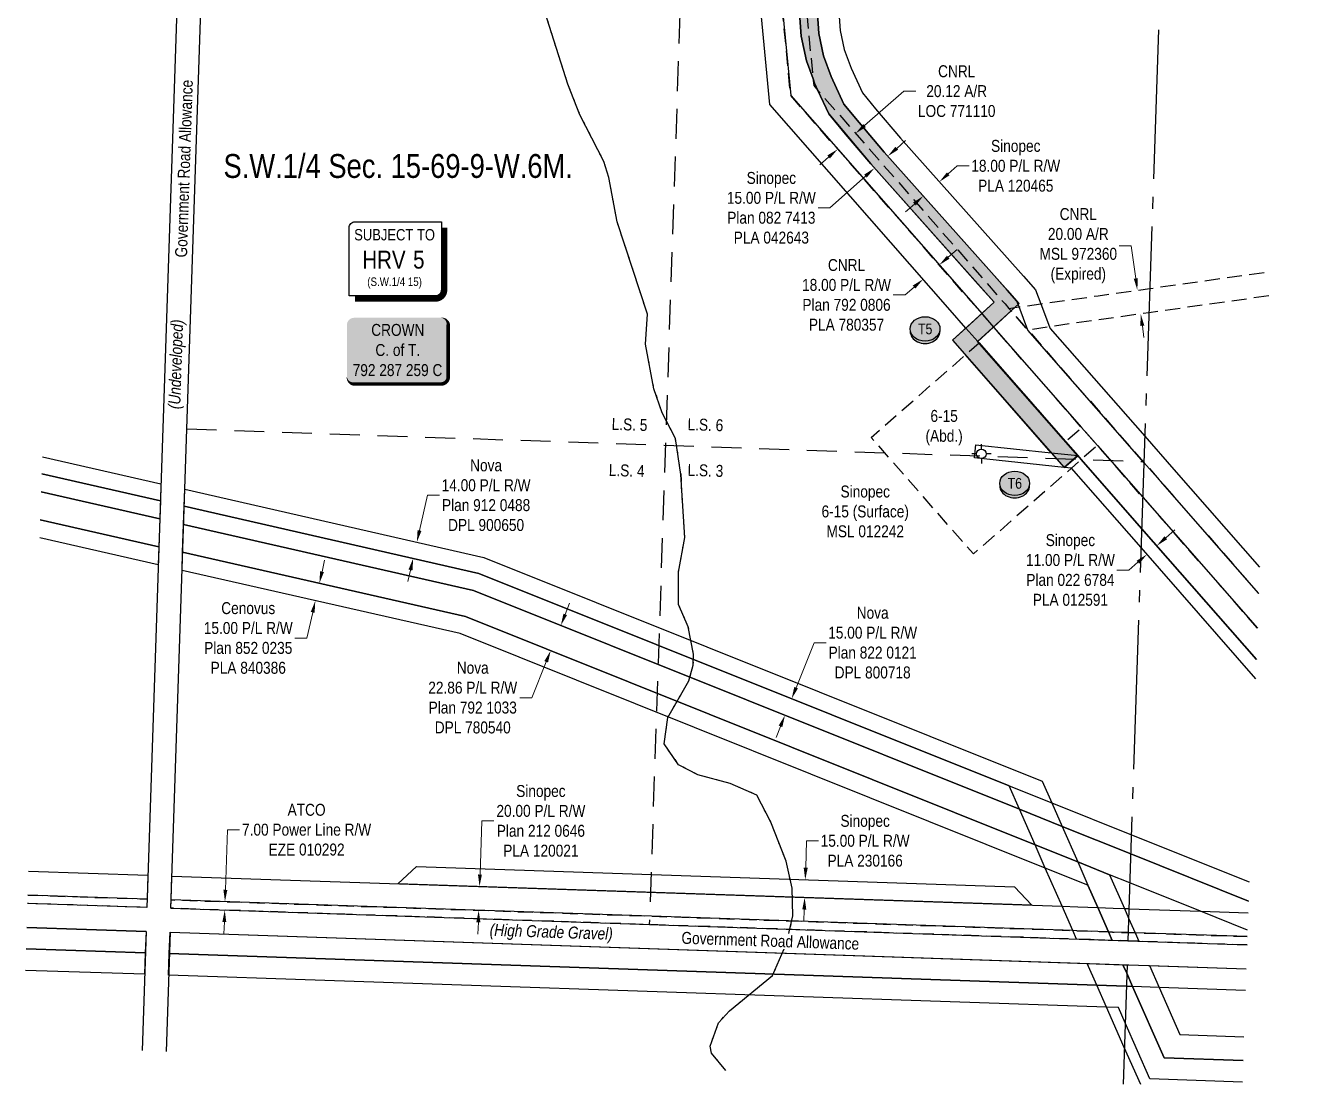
# Model space of a CAD drawing. Extents: x 350681 to 358578, y 6093397 to 6099726.
# Drawn here: x 352834 to 353896, y 6093397 to 6094285 of the extents above; entities that cross this region are included whole.
import ezdxf
from ezdxf.enums import TextEntityAlignment as Align

# ---------------------------------------------------------------- set-up
doc = ezdxf.new("R2010")
doc.units = 0
doc.header["$LTSCALE"] = 5
doc.header["$PDMODE"] = 3
doc.header["$PDSIZE"] = 20
for name, pattern in [('foc-ACCESSROAD', [3.75, 2.5, -1.25]), ('foc-FLOWLINE', [3.75, 2.5, -1.25]), ('foc-LSD', [8, 5, -3]), ('foc-QUARTERLINE', [33, 25, -3, 2, -3]), ('foc-WHEELTRACKS', [2, 0.4, -1.6])]:
    doc.linetypes.add(name, pattern=pattern)
doc.layers.get('Defpoints').update_dxf_attribs({"color": 9})
for name, color, linetype in [('AS-OWNER', 7, 'Continuous'), ('C-AR', 13, 'foc-ACCESSROAD'), ('C-RW', 13, 'Continuous'), ('C-SYMBOL', 7, 'Continuous'), ('C-WS', 13, 'foc-ACCESSROAD'), ('CG-NOTES', 7, 'Continuous'), ('CTW', 7, 'Continuous'), ('F-EZE', 190, 'foc-FLOWLINE'), ('F-RW', 190, 'Continuous'), ('F-WS', 190, 'foc-ACCESSROAD'), ('F-WS-S', 8, 'Continuous'), ('L-ROAD-T', 7, 'Continuous'), ('L-SEC', 7, 'Continuous'), ('L-SECQ', 8, 'foc-QUARTERLINE'), ('L-SECTION-LSD', 7, 'foc-LSD'), ('P-BUFFER-H 100m', 191, 'Continuous'), ('P-CROSSINGS', 250, 'Continuous'), ('P-TEMP-BLUE', 146, 'Continuous'), ('T-WATER-P3', 160, 'foc-WHEELTRACKS')]:
    doc.layers.add(name, color=color, linetype=linetype)
for name, color, linetype, lineweight in [('C-AR-T', 13, 'Continuous', 9), ('C-RW-T', 13, 'Continuous', 9), ('F-EZE-T', 190, 'Continuous', 9), ('F-RW-T', 190, 'Continuous', 9), ('F-WS-T', 190, 'Continuous', 9), ('T-TEXT', 48, 'Continuous', 18)]:
    doc.layers.add(name, color=color, linetype=linetype, lineweight=lineweight)
doc.layers.add('P-TEMP-BLUE-H', color=7, linetype='Continuous', true_color=0x99e6ff)
doc.styles.add('100L', font='ARIALN.TTF', dxfattribs={"height": 11})
doc.styles.add('175L', font='ARIALN.TTF', dxfattribs={"height": 20})
doc.styles.add('80', font='ARIALN.TTF', dxfattribs={"height": 10})
doc.styles.add('80CG', font='ARIALN.TTF', dxfattribs={"height": 10})
doc.styles.add('80L', font='ARIALN.TTF', dxfattribs={"height": 10})
doc.styles.add('80LS', font='ARIALNI.TTF', dxfattribs={"height": 10})
doc.styles.add('Crossing', font='ARIALN.TTF', dxfattribs={"height": 10})
doc.styles.add('foc-LtypeFont', font='ARIALN.TTF', dxfattribs={"height": 7.35})
doc.styles.add('HRV', font='ARIALN.TTF', dxfattribs={"height": 3})
doc.linetypes.add('foc-TOPO-flowdirection-NOLINE', pattern='A,0,[">",foc-LtypeFont,S=0.3,R=0,X=0,Y=-0.945],-20,[">",foc-LtypeFont,S=0.3,R=0,X=0,Y=-0.945],0', length=20)
doc.dimstyles.new('Compass 5 000', dxfattribs={"dimscale": 5, "dimtxt": 9, "dimasz": 2, "dimexe": 0.2, "dimexo": 0.0625, "dimgap": 0.5, "dimtad": 0, "dimtih": 1, "dimtoh": 1, "dimzin": 0, "dimdsep": 46, "dimtxsty": '80CG', "dimcen": 0.1, "dimse1": 1, "dimse2": 1, "dimclrd": 256, "dimclrt": 256, "dimaunit": 1, "dimadec": 4, "dimazin": 0, "dimtfac": 0.06, "dimtofl": 0, "dimtmove": 0, "dimatfit": 1, "dimfxl": 0.2, "dimtolj": 1, "dimtzin": 0, "dimlwd": -1, "dimarcsym": 0})

# ---------------------------------------------------------------- blocks, each defined once
blk = doc.blocks.new('HRV')
blk.add_lwpolyline([(-35.1, 31.6), (37.2, 31.6), (37.2, -25.5, -0.414214), (32.2, -30.5), (-40.1, -30.5), (-40.1, 26.6, -0.414214)], format="xyb", close=True)
at = {"const_width": 5, "flags": 128}
blk.add_lwpolyline([(-35.1, -33), (32.2, -33, 0.414214), (39.7, -25.5), (39.7, 26.6)], format="xyb", dxfattribs=at)
at = {"style": '80L'}
blk.add_text('SUBJECT TO', height=9.5, dxfattribs=at).set_placement((-2, 13.1), align=Align.BOTTOM_CENTER)
blk.add_attdef('(N.W.1/4 00)', text='', height=7.12, dxfattribs=at).set_placement((-2, -24.4), align=Align.BOTTOM_CENTER)
at = {"layer": 'CTW', "color": 3, "style": 'HRV'}
blk.add_text('HRV', height=15, dxfattribs=at).set_placement((-10.9, -0.2), align=Align.MIDDLE_CENTER)
blk.add_attdef('0', text='', height=15, dxfattribs=at).set_placement((18.3, -0.2), align=Align.MIDDLE_CENTER)
blk = doc.blocks.new('*U375')
h = blk.add_hatch(color=59)
edge = h.paths.add_edge_path()
edge.add_line((-36.5, -28.5), (36.5, -28.5))
edge.add_arc((36.5, -22.5), 6, 270, 360)
edge.add_line((42.5, -22.5), (42.5, 21))
edge.add_arc((36.5, 21), 6, 0, 90)
edge.add_line((36.5, 27), (-36.5, 27))
edge.add_arc((-36.5, 21), 6, 90, 180)
edge.add_line((-42.5, 21), (-42.5, -22.5))
edge.add_arc((-36.5, -22.5), 6, 180, 270)
at = {"color": 1, "flags": 128}
blk.add_lwpolyline([(-36.5, -28.5, 3, 3, 0), (36.5, -28.5, 3, 3, 0.414214), (42.5, -22.5, 3, 3, 0), (42.5, 21, 3, 0, 0.414214), (36.5, 27, 0, 0, 0), (-36.5, 27, 0, 0, 0.414214), (-42.5, 21, 0, 0, 0), (-42.5, -22.5, 0, 3, 0.414214)], format="xyseb", close=True, dxfattribs=at)
blk.add_lwpolyline([(-31.5, -0.3, 0, 7.5, 0), (0, 0, 0, 0, 0)], format="xyseb", dxfattribs=at)
at = {"color": 1, "style": '80'}
blk.add_attdef('ENTER_TEXT_001', (-36, -5), '', height=10, dxfattribs=at)
blk = doc.blocks.new('*D379')
at = {"layer": 'Defpoints', "color": 0, "transparency": 16777216}
for p in [(353263.4, 6093789.1), (353254.9, 6093767.9), (353273.8, 6093760.4)]:
    blk.add_point(p, dxfattribs=at)
at = {"layer": 'F-RW-T', "transparency": 16777216}
for p, q in [((353286, 6093790.8), (353289.7, 6093800.1)), ((353270.1, 6093751.1), (353258, 6093721)), ((353258, 6093721), (353248, 6093721))]:
    blk.add_line(p, q, dxfattribs=at)
for points in [[(353284.5, 6093791.4), (353287.5, 6093790.2), (353282.3, 6093781.5)], [(353268.5, 6093751.7), (353271.6, 6093750.5), (353273.8, 6093760.4)]]:
    blk.add_solid(points, dxfattribs=at)
at = {"layer": 'F-RW-T', "transparency": 16777216, "insert": (353208.5, 6093721), "char_height": 10, "width": 370.396, "attachment_point": 5, "style": '80CG'}
blk.add_mtext('\\A1;Nova\\P22.86 P/L R/W\\PPlan 792 1033\\PDPL 780540', dxfattribs=at)
blk = doc.blocks.new('*D380')
at = {"layer": 'Defpoints', "color": 0, "transparency": 16777216}
for p in [(353449.4, 6093730.7), (353475.7, 6093720.1), (353443.8, 6093716.8)]:
    blk.add_point(p, dxfattribs=at)
at = {"layer": 'F-RW-T', "transparency": 16777216}
for p, q in [((353479.4, 6093729.4), (353494.5, 6093767.1)), ((353494.5, 6093767.1), (353504.5, 6093767.1)), ((353466.4, 6093696.9), (353462.7, 6093687.7))]:
    blk.add_line(p, q, dxfattribs=at)
for points in [[(353477.9, 6093730), (353481, 6093728.8), (353475.7, 6093720.1)], [(353464.8, 6093697.6), (353467.9, 6093696.3), (353470.1, 6093706.2)]]:
    blk.add_solid(points, dxfattribs=at)
at = {"layer": 'F-RW-T', "transparency": 16777216, "insert": (353543.6, 6093767.1), "char_height": 10, "attachment_point": 5, "style": '80CG'}
blk.add_mtext('\\A1;Nova\\P15.00 P/L R/W\\PPlan 822 0121\\PDPL 800718', dxfattribs=at)
blk = doc.blocks.new('*D381')
at = {"layer": 'Defpoints', "color": 0, "transparency": 16777216}
for p in [(353161.7, 6093851.4), (353161.8, 6093851.4), (353158.7, 6093837.7)]:
    blk.add_point(p, dxfattribs=at)
at = {"layer": 'F-RW-T', "transparency": 16777216}
for p, q in [((353163.9, 6093861.2), (353170.6, 6093890.7)), ((353170.6, 6093890.7), (353180.6, 6093890.7)), ((353156.3, 6093828), (353154.1, 6093818.3))]:
    blk.add_line(p, q, dxfattribs=at)
for points in [[(353162.3, 6093861.5), (353165.5, 6093860.8), (353161.7, 6093851.4)], [(353154.7, 6093828.4), (353158, 6093827.6), (353158.6, 6093837.8)]]:
    blk.add_solid(points, dxfattribs=at)
at = {"layer": 'F-RW-T', "transparency": 16777216, "insert": (353219.7, 6093890.7), "char_height": 10, "attachment_point": 5, "style": '80CG'}
blk.add_mtext('\\A1;Nova\\P14.00 P/L R/W\\PPlan 912 0488\\PDPL 900650', dxfattribs=at)
blk = doc.blocks.new('*D382')
at = {"layer": 'Defpoints', "color": 0, "transparency": 16777216}
for p in [(353000.9, 6093550), (353072.5, 6093540.5), (353072.8, 6093547.5)]:
    blk.add_point(p, dxfattribs=at)
at = {"layer": 'F-EZE-T', "transparency": 16777216}
for p, q in [((353001.3, 6093560), (353003, 6093610.3)), ((353003, 6093610.3), (353013, 6093610.3)), ((353000.4, 6093533), (353000, 6093523))]:
    blk.add_line(p, q, dxfattribs=at)
for points in [[(352999.6, 6093560), (353002.9, 6093559.9), (353000.9, 6093550)], [(352998.7, 6093533), (353002, 6093532.9), (353000.7, 6093543)]]:
    blk.add_solid(points, dxfattribs=at)
at = {"layer": 'F-EZE-T', "transparency": 16777216, "insert": (353069.3, 6093610.3), "char_height": 10, "attachment_point": 5, "style": '80CG'}
blk.add_mtext('\\A1;ATCO\\P7.00 Power Line R/W\\PEZE 010292', dxfattribs=at)
blk = doc.blocks.new('*D387')
at = {"layer": 'C-AR-T', "transparency": 16777216}
for p, q in [((353536.8, 6094200.6), (353569.7, 6094229.4)), ((353569.7, 6094229.4), (353579.7, 6094229.4)), ((353506.7, 6094174.2), (353499.2, 6094167.7))]:
    blk.add_line(p, q, dxfattribs=at)
for points in [[(353535.7, 6094201.8), (353537.9, 6094199.3), (353529.3, 6094194)], [(353505.6, 6094175.5), (353507.8, 6094173), (353514.3, 6094180.8)]]:
    blk.add_solid(points, dxfattribs=at)
at = {"layer": 'Defpoints', "color": 0, "transparency": 16777216}
for p in [(353529.3, 6094194), (353558.1, 6094161.2), (353543, 6094148)]:
    blk.add_point(p, dxfattribs=at)
at = {"layer": 'C-AR-T', "transparency": 16777216, "insert": (353614, 6094229.4), "char_height": 10, "attachment_point": 5, "style": '80CG'}
blk.add_mtext('\\A1;CNRL\\P20.12 A/R\\PLOC 771110', dxfattribs=at)
blk = doc.blocks.new('*D389')
at = {"layer": 'C-AR-T', "transparency": 16777216}
for p, q in [((353760.2, 6094099.9), (353750.2, 6094099.9)), ((353764, 6094072.4), (353760.2, 6094099.9)), ((353769.6, 6094032.8), (353770.9, 6094022.9))]:
    blk.add_line(p, q, dxfattribs=at)
for points in [[(353765.7, 6094072.7), (353762.4, 6094072.2), (353765.4, 6094062.5)], [(353771.2, 6094033), (353767.9, 6094032.6), (353768.2, 6094042.7)]]:
    blk.add_solid(points, dxfattribs=at)
at = {"layer": 'Defpoints', "color": 0, "transparency": 16777216}
for p in [(353758, 6094061.5), (353765.4, 6094062.5), (353760.8, 6094041.7)]:
    blk.add_point(p, dxfattribs=at)
at = {"layer": 'C-AR-T', "transparency": 16777216, "insert": (353715.9, 6094099.9), "char_height": 10, "attachment_point": 5, "style": '80CG'}
blk.add_mtext('\\A1;CNRL\\P20.00 A/R\\PMSL 972360\\P(Expired)', dxfattribs=at)
blk = doc.blocks.new('*D390')
at = {"layer": 'Defpoints', "color": 0, "transparency": 16777216}
for p in [(353782.6, 6093847.4), (353773.4, 6093841.1), (353774.3, 6093840.1)]:
    blk.add_point(p, dxfattribs=at)
at = {"layer": 'F-RW-T', "transparency": 16777216}
for p, q in [((353789.2, 6093855), (353796.7, 6093861.6)), ((353758.3, 6093828), (353748.3, 6093828)), ((353765.9, 6093834.6), (353758.3, 6093828))]:
    blk.add_line(p, q, dxfattribs=at)
for points in [[(353788.1, 6093856.3), (353790.3, 6093853.8), (353781.7, 6093848.4)], [(353764.8, 6093835.8), (353767, 6093833.3), (353773.4, 6093841.1)]]:
    blk.add_solid(points, dxfattribs=at)
at = {"layer": 'F-RW-T', "transparency": 16777216, "insert": (353709.3, 6093828), "char_height": 10, "width": 372.499, "attachment_point": 5, "style": '80CG'}
blk.add_mtext('\\A1;Sinopec\\P11.00 P/L R/W\\PPlan 022 6784\\PPLA 012591', dxfattribs=at)
blk = doc.blocks.new('*D394')
at = {"layer": 'Defpoints', "color": 0, "transparency": 16777216}
for p in [(353545.1, 6094164.9), (353577.7, 6094150.8), (353566.5, 6094140.9)]:
    blk.add_point(p, dxfattribs=at)
at = {"layer": 'F-RW-T', "transparency": 16777216}
for p, q in [((353563.8, 6094181.5), (353571.2, 6094188.2)), ((353537.6, 6094158.2), (353507.8, 6094131.6)), ((353507.8, 6094131.6), (353497.8, 6094131.6))]:
    blk.add_line(p, q, dxfattribs=at)
for points in [[(353562.6, 6094182.8), (353564.9, 6094180.3), (353556.3, 6094174.9)], [(353536.5, 6094159.5), (353538.7, 6094157), (353545.1, 6094164.9)]]:
    blk.add_solid(points, dxfattribs=at)
at = {"layer": 'F-RW-T', "transparency": 16777216, "insert": (353458.7, 6094131.6), "char_height": 10, "attachment_point": 5, "style": '80CG'}
blk.add_mtext('\\A1;Sinopec\\P15.00 P/L R/W\\PPlan 082 7413\\PPLA 042643', dxfattribs=at)
blk = doc.blocks.new('*D396')
at = {"layer": 'Defpoints', "color": 0, "transparency": 16777216}
for p in [(353203.3, 6093563.1), (353214.2, 6093562.7), (353202.6, 6093543.1)]:
    blk.add_point(p, dxfattribs=at)
at = {"layer": 'F-RW-T', "transparency": 16777216}
for p, q in [((353214.6, 6093572.7), (353216.1, 6093617.7)), ((353216.1, 6093617.7), (353226.1, 6093617.7)), ((353213.2, 6093532.7), (353212.9, 6093522.7))]:
    blk.add_line(p, q, dxfattribs=at)
for points in [[(353212.9, 6093572.8), (353216.2, 6093572.7), (353214.2, 6093562.7)], [(353211.5, 6093532.8), (353214.9, 6093532.7), (353213.5, 6093542.7)]]:
    blk.add_solid(points, dxfattribs=at)
at = {"layer": 'F-RW-T', "transparency": 16777216, "insert": (353265.6, 6093617.7), "char_height": 10, "attachment_point": 5, "style": '80CG'}
blk.add_mtext('\\A1;Sinopec\\P20.00 P/L R/W\\PPlan 212 0646\\PPLA 120021', dxfattribs=at)
blk = doc.blocks.new('*D397')
at = {"layer": 'Defpoints', "color": 0, "transparency": 16777216}
for p in [(353599.5, 6094153.4), (353619.7, 6094130.7), (353606.3, 6094118.7)]:
    blk.add_point(p, dxfattribs=at)
at = {"layer": 'F-RW-T', "transparency": 16777216}
for p, q in [((353606.9, 6094160.1), (353614.4, 6094166.8)), ((353614.4, 6094166.8), (353624.4, 6094166.8)), ((353578.6, 6094134.8), (353571.1, 6094128.2))]:
    blk.add_line(p, q, dxfattribs=at)
for points in [[(353605.8, 6094161.3), (353608, 6094158.9), (353599.5, 6094153.4)], [(353577.5, 6094136.1), (353579.7, 6094133.6), (353586, 6094141.5)]]:
    blk.add_solid(points, dxfattribs=at)
at = {"layer": 'F-RW-T', "transparency": 16777216, "insert": (353663.5, 6094166.8), "char_height": 10, "attachment_point": 5, "style": '80CG'}
blk.add_mtext('\\A1;Sinopec\\P18.00 P/L R/W\\PPLA 120465', dxfattribs=at)
blk = doc.blocks.new('*D399')
at = {"layer": 'Defpoints', "color": 0, "transparency": 16777216}
for p in [(353445.9, 6093569.8), (353487.1, 6093568.4), (353445.4, 6093554.9)]:
    blk.add_point(p, dxfattribs=at)
at = {"layer": 'F-RW-T', "transparency": 16777216}
for p, q in [((353487.5, 6093578.4), (353488.3, 6093601)), ((353488.3, 6093601), (353498.3, 6093601)), ((353486.3, 6093543.5), (353486, 6093533.5))]:
    blk.add_line(p, q, dxfattribs=at)
for points in [[(353485.8, 6093578.5), (353489.2, 6093578.4), (353487.1, 6093568.4)], [(353484.6, 6093543.5), (353488, 6093543.4), (353486.6, 6093553.5)]]:
    blk.add_solid(points, dxfattribs=at)
at = {"layer": 'F-RW-T', "transparency": 16777216, "insert": (353537.3, 6093601), "char_height": 10, "attachment_point": 5, "style": '80CG'}
blk.add_mtext('\\A1;Sinopec\\P15.00 P/L R/W\\PPLA 230166', dxfattribs=at)
blk = doc.blocks.new('*D404')
at = {"layer": 'C-RW-T', "transparency": 16777216}
for p, q in [((353606.9, 6094090.2), (353614.4, 6094096.8)), ((353578.3, 6094065.2), (353570.8, 6094058.6)), ((353570.8, 6094058.6), (353560.8, 6094058.6))]:
    blk.add_line(p, q, dxfattribs=at)
for points in [[(353605.8, 6094091.5), (353608, 6094089), (353599.4, 6094083.7)], [(353577.2, 6094066.5), (353579.4, 6094064), (353585.9, 6094071.8)]]:
    blk.add_solid(points, dxfattribs=at)
at = {"layer": 'Defpoints', "color": 0, "transparency": 16777216}
for p in [(353566.1, 6094121.7), (353552.5, 6094109.9), (353585.9, 6094071.8)]:
    blk.add_point(p, dxfattribs=at)
at = {"layer": 'C-RW-T', "transparency": 16777216, "insert": (353521.7, 6094058.6), "char_height": 10, "attachment_point": 5, "style": '80CG'}
blk.add_mtext('\\A1;CNRL\\P18.00 P/L R/W\\PPlan 792 0806\\PPLA 780357', dxfattribs=at)
blk = doc.blocks.new('*D407')
at = {"layer": 'Defpoints', "color": 0, "transparency": 16777216}
for p in [(353085.5, 6093815.6), (353076.6, 6093802.3), (353082.2, 6093801)]:
    blk.add_point(p, dxfattribs=at)
at = {"layer": 'F-RW-T', "transparency": 16777216}
for p, q in [((353082.2, 6093826.6), (353084.4, 6093836.4)), ((353074.4, 6093792.5), (353069.5, 6093771)), ((353069.5, 6093771), (353059.5, 6093771))]:
    blk.add_line(p, q, dxfattribs=at)
for points in [[(353080.6, 6093827), (353083.8, 6093826.3), (353080, 6093816.9)], [(353072.8, 6093792.9), (353076, 6093792.2), (353076.6, 6093802.3)]]:
    blk.add_solid(points, dxfattribs=at)
at = {"layer": 'F-RW-T', "transparency": 16777216, "insert": (353020.4, 6093771), "char_height": 10, "attachment_point": 5, "style": '80CG'}
blk.add_mtext('\\A1;Cenovus\\P15.00 P/L R/W\\PPlan 852 0235\\PPLA 840386', dxfattribs=at)
blk = doc.blocks.new('GABD')
for p, q in [((-0.81, 0), (-1.62, 0)), ((0, 0.81), (0, 1.62)), ((1.62, 0), (0.81, 0)), ((0, -0.81), (0, -1.62))]:
    blk.add_line(p, q)
blk.add_circle((0, 0), 0.8)
blk = doc.blocks.new('XING3')
h = blk.add_hatch(color=250)
h.dxf.hatch_style = 1
edge = h.paths.add_edge_path()
edge.add_ellipse((0, -2), major_axis=(-12.5, 0), ratio=0.816297, start_angle=0, end_angle=180)
edge.add_line((12.5, -2), (12.5, 0))
edge.add_ellipse((0, 0), major_axis=(-12.5, 0), ratio=0.816297, start_angle=0, end_angle=180, ccw=False)
edge.add_line((-12.5, 0), (-12.5, -2))
at = {"layer": 'P-BUFFER-H 100m'}
h = blk.add_hatch(color=256, dxfattribs=at)
h.dxf.hatch_style = 1
edge = h.paths.add_edge_path()
edge.add_ellipse((0, 0), major_axis=(-12.5, 0), ratio=0.816297, start_angle=0, end_angle=360)
at = {"color": 250}
blk.add_ellipse((0, 0), major_axis=(-12.5, 0), ratio=0.816297, dxfattribs=at)
blk.add_ellipse((0, -2), major_axis=(-12.5, 0), ratio=0.816297, start_param=0, end_param=3.141593, dxfattribs=at)
at = {"color": 250, "style": 'Crossing'}
blk.add_attdef('CROSSING', text='', height=9, dxfattribs=at).set_placement((0.1, 0), align=Align.MIDDLE_CENTER)
at = {"color": 250, "style": 'Crossing', "flags": 1}
for tag, p in [('OWNER', (0.1, -12.5)), ('DESCRIPTION', (0.1, -25.8)), ('LOCATION', (0.1, -39.3)), ('DWG_REF', (0.1, -52.8))]:
    blk.add_attdef(tag, text='', height=9, dxfattribs=at).set_placement(p, align=Align.MIDDLE_CENTER)

msp = doc.modelspace()

# ---------------------------------------------------------------- hatches: boundary and pattern name
at = {"layer": 'P-TEMP-BLUE-H'}
h = msp.add_hatch(color=256, dxfattribs=at)
h.dxf.hatch_style = 1
h.paths.add_polyline_path([(353482.105, 6094331.063), (353481.114, 6094310.778), (353483.569, 6094275.497), (353488.099, 6094254.799), (353493.649, 6094239.633), (353494.96, 6094236.05), (353497.749, 6094230.01), (353506.766, 6094210.486), (353541.946, 6094168.422), (353645.288, 6094052.41), (353610.566, 6094020.665), (353703.941, 6093914.045), (353715.393, 6093923.729), (353631.518, 6094019.502), (353666.333, 6094051.33), (353553.299, 6094178.222), (353519.547, 6094218.58), (353511.364, 6094236.297), (353508.832, 6094241.78), (353507.732, 6094244.786), (353502.532, 6094258.998), (353498.453, 6094277.632), (353496.136, 6094310.933), (353497.094, 6094330.549)])

# ---------------------------------------------------------------- linework, layer by layer
at = {"layer": 'C-AR', "flags": 128}
for points in [[(353866.144, 6093779.208), (353769.869, 6093889.049), (353731.893, 6093932.401), (353718.717, 6093947.442), (353644.883, 6094031.72), (353634.999, 6094043.003), (353621.822, 6094058.043), (353474.896, 6094225.755), (353465.534, 6094323.219), (353467.31, 6094331.553), (353518.046, 6094559.742), (353546.109, 6094685.964), (353548.372, 6094696.14), (353556.064, 6094730.737), (353572.292, 6094803.723), (353600.438, 6094930.317), (353604.764, 6094949.77), (353628.353, 6095055.862), (353632.768, 6095075.72), (353644.086, 6095126.625), (353644.81, 6095129.883), (353666.88, 6095229.172)], [(353687.208, 6095228.473), (353665.139, 6095129.185), (353664.331, 6095125.56), (353663.604, 6095122.286), (353653.099, 6095075.036), (353648.684, 6095055.178), (353646.237, 6095044.163), (353601.096, 6094841.144), (353576.392, 6094730.04), (353575.508, 6094726.062), (353573.911, 6094718.883), (353573.657, 6094717.743), (353570.982, 6094705.709), (353570.277, 6094702.538), (353569.172, 6094697.568), (353487.637, 6094330.856), (353486.888, 6094327.488), (353485.732, 6094322.064), (353493.649, 6094239.633), (353494.182, 6094234.082), (353497.749, 6094230.01), (353636.579, 6094071.539), (353649.759, 6094056.496), (353654.486, 6094051.101), (353657.773, 6094047.348), (353659.643, 6094045.214), (353670.24, 6094033.119), (353673.688, 6094029.208), (353770.85, 6093918.275), (353784.785, 6093902.369), (353867.118, 6093808.433)]]:
    msp.add_lwpolyline(points, dxfattribs=at)
at = {"layer": 'C-RW'}
for points in [[(353865.272, 6093753.042), (353768.992, 6093862.94), (353718.382, 6093920.636), (353715.576, 6093923.884), (353705.258, 6093935.656), (353632.77, 6094018.356), (353631.688, 6094019.657), (353621.714, 6094030.857), (353608.548, 6094045.904), (353457.535, 6094218.28), (353447.311, 6094324.535), (353449.013, 6094332.179), (353500.532, 6094563.625), (353521.963, 6094660.281), (353537.769, 6094731.365), (353554.727, 6094807.618), (353582.145, 6094930.946), (353608.052, 6095047.467), (353610.055, 6095056.477), (353614.471, 6095076.335), (353626.516, 6095130.511), (353648.586, 6095229.801)], [(353666.88, 6095229.172), (353644.81, 6095129.883), (353644.086, 6095126.625), (353632.768, 6095075.72), (353628.353, 6095055.862), (353604.764, 6094949.77), (353600.438, 6094930.317), (353572.292, 6094803.723), (353556.064, 6094730.737), (353548.372, 6094696.14), (353546.109, 6094685.964), (353518.046, 6094559.742), (353467.31, 6094331.553), (353465.534, 6094323.219), (353474.896, 6094225.755), (353621.822, 6094058.043), (353634.999, 6094043.003), (353644.883, 6094031.72), (353718.717, 6093947.442), (353731.893, 6093932.401), (353769.869, 6093889.049), (353866.144, 6093779.208)], [(352834.822, 6093528.376), (352934.751, 6093525.089), (352934.146, 6093507.124), (352834.226, 6093510.406)], [(353856.027, 6093475.637), (353783.613, 6093478.109), (353761.378, 6093478.863), (353756.121, 6093479.046), (353731.512, 6093479.891), (352954.246, 6093506.436), (352954.851, 6093524.403), (353723.471, 6093498.169), (353753.313, 6093497.153), (353756.71, 6093497.038), (353775.578, 6093496.391), (353856.626, 6093493.616)], [(352834.226, 6093510.406), (352934.146, 6093507.124), (352933.54, 6093489.139), (352833.63, 6093492.415)], [(353853.467, 6093398.819), (353775.843, 6093401.463), (353755.121, 6093448.445), (353749.463, 6093461.275), (353739.557, 6093461.613), (352953.64, 6093488.451), (352954.246, 6093506.436), (353731.512, 6093479.891), (353756.121, 6093479.046), (353761.378, 6093478.863), (353787.748, 6093419.064), (353854.066, 6093416.804)]]:
    msp.add_lwpolyline(points, dxfattribs=at)
at = {"layer": 'C-WS', "flags": 128}
msp.add_lwpolyline([(353875.43, 6094057.818), (353775.059, 6094043.679), (353691.908, 6094031.965), (353673.688, 6094029.208), (353670.24, 6094033.119), (353659.643, 6094045.214), (353657.773, 6094047.348), (353662.744, 6094048.05), (353666.338, 6094048.556), (353684.617, 6094051.134), (353732.527, 6094057.934), (353775.741, 6094063.985), (353876.107, 6094078.139)], dxfattribs=at)
at = {"layer": 'F-EZE', "flags": 128}
for points in [[(352835.72, 6093555.47), (352935.651, 6093552.18), (352935.419, 6093545.19), (352835.488, 6093548.479)], [(353857.296, 6093513.717), (353766.549, 6093516.825), (353757.385, 6093517.139), (353744.292, 6093517.584), (353714.506, 6093518.598), (352955.519, 6093544.504), (352955.752, 6093551.502), (353711.33, 6093525.812), (353714.724, 6093525.697), (353741.204, 6093524.63), (353744.568, 6093524.495), (353756.785, 6093524.161), (353757.62, 6093524.133), (353763.429, 6093523.934), (353857.529, 6093520.72)]]:
    msp.add_lwpolyline(points, dxfattribs=at)
at = {"layer": 'F-RW'}
for points in [[(353496.135, 6094310.934), (353498.452, 6094277.633), (353502.531, 6094258.999), (353508.832, 6094241.78), (353519.579, 6094218.509), (353532.265, 6094203.129), (353553.265, 6094178.26), (353643.054, 6094077.461), (353656.356, 6094062.528), (353664.502, 6094053.384), (353665.199, 6094052.603), (353666.332, 6094051.33), (353665.554, 6094050.618), (353662.744, 6094048.05), (353659.643, 6094045.214), (353644.883, 6094031.72), (353631.688, 6094019.657), (353632.77, 6094018.356), (353705.258, 6093935.656), (353715.576, 6093923.884), (353703.941, 6093914.045), (353693.257, 6093926.244), (353621.346, 6094008.355), (353610.566, 6094020.665), (353621.714, 6094030.857), (353634.999, 6094043.003), (353645.288, 6094052.41), (353631.988, 6094067.34), (353541.946, 6094168.422), (353520.714, 6094193.453), (353506.766, 6094210.486), (353497.749, 6094230.01), (353494.96, 6094236.05), (353493.649, 6094239.633), (353488.099, 6094254.799), (353483.569, 6094275.497), (353481.114, 6094310.778)], [(353867.118, 6093808.433), (353784.785, 6093902.369), (353770.85, 6093918.275), (353673.688, 6094029.208), (353666.338, 6094048.556), (353665.554, 6094050.618), (353664.502, 6094053.384), (353656.356, 6094062.528), (353643.054, 6094077.461), (353553.265, 6094178.26), (353532.265, 6094203.129), (353519.579, 6094218.509), (353508.832, 6094241.78), (353502.531, 6094258.999), (353498.452, 6094277.633), (353496.135, 6094310.934)], [(353514.161, 6094311.12), (353516.313, 6094280.195), (353519.757, 6094264.459), (353525.483, 6094248.651), (353535.115, 6094227.985), (353546.058, 6094214.575), (353566.886, 6094190.022), (353656.335, 6094089.606), (353669.915, 6094074.362), (353680.153, 6094062.869), (353684.617, 6094051.134), (353691.908, 6094031.965), (353692.461, 6094030.51), (353771.585, 6093940.193), (353796.064, 6093912.252), (353867.849, 6093830.351)], [(353864.735, 6093736.917), (353768.45, 6093846.782), (353710.105, 6093913.358), (353703.941, 6093914.045), (353628.891, 6093921.992), (353630.045, 6093932.926), (353693.257, 6093926.244), (353715.576, 6093923.884), (353718.382, 6093920.636), (353768.992, 6093862.94), (353865.272, 6093753.042)], [(352847.901, 6093922.934), (352947.219, 6093900.326), (352946.746, 6093886.079), (352847.428, 6093908.688)], [(352847.428, 6093908.688), (352946.746, 6093886.079), (352946.239, 6093870.814), (352846.922, 6093893.423)], [(352846.922, 6093893.423), (352946.239, 6093870.814), (352945.466, 6093847.551), (352846.151, 6093870.151)], [(353858.523, 6093550.525), (353759.833, 6093590.087), (353702.274, 6093613.158), (353666.5, 6093627.496), (353209.011, 6093810.894), (352966.211, 6093866.256), (352966.718, 6093881.524), (353213.519, 6093825.224), (353657.845, 6093647.136), (353693.638, 6093632.798), (353760.37, 6093606.056), (353859.055, 6093566.503)], [(352846.151, 6093870.151), (352945.466, 6093847.551), (352944.959, 6093832.288), (352845.645, 6093854.888)], [(353857.713, 6093526.238), (353818.231, 6093542.068), (353759.019, 6093565.81), (353742.044, 6093572.616), (353715.396, 6093583.301), (353679.666, 6093597.625), (353202.303, 6093789.016), (352965.438, 6093842.994), (352966.211, 6093866.256), (353209.011, 6093810.894), (353666.5, 6093627.496), (353702.274, 6093613.157), (353759.833, 6093590.087), (353858.523, 6093550.525)], [(352836.382, 6093575.454), (352936.315, 6093572.163), (352935.651, 6093552.18), (352835.72, 6093555.47)], [(353857.529, 6093520.72), (353763.429, 6093523.934), (353757.619, 6093524.133), (353756.785, 6093524.161), (353744.568, 6093524.495), (353741.204, 6093524.63), (353714.724, 6093525.697), (353711.33, 6093525.812), (352955.752, 6093551.502), (352956.416, 6093571.486), (353702.376, 6093546.122), (353715.466, 6093545.678), (353732.263, 6093545), (353745.244, 6093544.478), (353754.519, 6093544.225), (353757.4, 6093544.146), (353758.29, 6093544.116), (353818.232, 6093542.068), (353858.195, 6093540.704)], [(353768.16, 6093396.614), (353754.444, 6093427.782), (353739.557, 6093461.613), (353731.512, 6093479.891), (353723.471, 6093498.169), (353753.313, 6093497.153), (353756.479, 6093489.974), (353761.378, 6093478.863), (353787.748, 6093419.064), (353854.066, 6093416.803)], [(353854.066, 6093416.803), (353787.748, 6093419.064), (353761.378, 6093478.863), (353756.479, 6093489.974), (353753.313, 6093497.153), (353756.71, 6093497.038), (353775.578, 6093496.391), (353783.613, 6093478.109), (353800.968, 6093438.623), (353854.732, 6093436.788)]]:
    msp.add_lwpolyline(points, dxfattribs=at)
for points in [[(353763.429, 6093523.934), (353766.549, 6093516.825), (353757.385, 6093517.139), (353744.292, 6093517.584), (353741.204, 6093524.63), (353732.263, 6093545), (353724.018, 6093563.783), (353688.275, 6093578.109), (353197.834, 6093774.672), (352964.931, 6093827.729), (352965.438, 6093842.994), (353202.303, 6093789.016), (353679.652, 6093597.668), (353715.381, 6093583.346), (353742.038, 6093572.646), (353754.519, 6093544.225), (353758.026, 6093536.239), (353763.429, 6093523.934)], [(353676.951, 6093546.985), (353145.813, 6093565.038), (353161.324, 6093579.524), (353662.461, 6093562.481), (353676.951, 6093546.985)]]:
    msp.add_lwpolyline(points, close=True, dxfattribs=at)
at = {"layer": 'F-WS', "flags": 128}
msp.add_lwpolyline([(353632.77, 6094018.356), (353705.258, 6093935.656), (353718.717, 6093947.442), (353731.893, 6093932.401), (353718.382, 6093920.636), (353710.105, 6093913.358), (353628.015, 6093841.451), (353542.401, 6093939.233), (353621.346, 6094008.355), (353632.77, 6094018.356)], close=True, dxfattribs=at)
at = {"layer": 'L-SEC', "flags": 128}
for points in [[(352962.125, 6094348.875), (352935.418, 6093545.19)], [(352955.52, 6093544.504), (352982.226, 6094348.186)], [(352935.418, 6093545.19), (352835.488, 6093548.481)], [(352955.52, 6093544.504), (353757.384, 6093517.139)], [(352934.751, 6093525.089), (352834.822, 6093528.381)], [(352934.751, 6093525.089), (352931.386, 6093425.171)], [(352954.851, 6093524.403), (352951.486, 6093424.485)], [(352954.851, 6093524.403), (353856.626, 6093493.604)], [(353757.384, 6093517.139), (353857.296, 6093513.724)]]:
    msp.add_lwpolyline(points, dxfattribs=at)
at = {"layer": 'L-SECQ', "flags": 128}
for points in [[(353783.017, 6094280.745), (353757.384, 6093517.139)], [(353756.71, 6093497.038), (353753.442, 6093397.117)]]:
    msp.add_lwpolyline(points, dxfattribs=at)
at = {"layer": 'L-SECTION-LSD', "flags": 128}
for points in [[(353383.428, 6094334.443), (353356.453, 6093530.821)], [(352968.873, 6093946.345), (353770.871, 6093918.914)]]:
    msp.add_lwpolyline(points, dxfattribs=at)
at = {"layer": 'P-TEMP-BLUE'}
msp.add_lwpolyline([(353482.105, 6094331.063), (353481.114, 6094310.778), (353483.569, 6094275.497), (353488.099, 6094254.799), (353493.649, 6094239.633), (353494.96, 6094236.05), (353497.749, 6094230.01), (353506.766, 6094210.486), (353541.946, 6094168.422), (353645.288, 6094052.41), (353610.566, 6094020.665), (353703.941, 6093914.045), (353715.393, 6093923.729), (353631.518, 6094019.502), (353666.333, 6094051.33), (353553.299, 6094178.222), (353519.547, 6094218.58), (353511.364, 6094236.297), (353508.832, 6094241.78), (353507.732, 6094244.786), (353502.532, 6094258.998), (353498.453, 6094277.632), (353496.136, 6094310.933), (353497.094, 6094330.549)], close=True, dxfattribs=at)

# ---------------------------------------------------------------- block references
at = {"layer": 'AS-OWNER'}
ref = msp.add_blockref('*U375', (353145.507, 6094012.464), dxfattribs=dict(at, xscale=0.999748, yscale=0.999748, zscale=0.999748))
ref.add_attrib('ENTER_TEXT_001', 'CROWN', (353123.453, 6094024.301), dxfattribs={"layer": '0', "color": 1, "height": 9.9975, "style": '80'})
ref.add_attrib('ENTER_TEXT_002', 'C. of T.', (353126.948, 6094007.462), dxfattribs={"layer": '0', "color": 1, "height": 9.9975, "style": '80'})
ref.add_attrib('ENTER_TEXT_003', '792 287 259 C', (353107.907, 6093990.622), dxfattribs={"layer": '0', "color": 1, "height": 9.99748, "style": '80'})
at = {"layer": 'CG-NOTES', "xscale": 0.999748, "yscale": 0.999748, "zscale": 0.999748}
msp.add_blockref('HRV', (353145.025, 6094088.388), dxfattribs=at).add_auto_attribs({'(N.W.1/4 00)': '(S.W.1/4 15)', '0': '5'})
at = {"layer": 'F-WS-S', "xscale": 4.99874, "yscale": 4.99874, "zscale": 4.99874}
msp.add_blockref('GABD', (353634.671, 6093925.39), dxfattribs=at)
at = {"layer": 'P-CROSSINGS'}
for p, values in [((353587.517, 6094030.128), {'CROSSING': 'T5'}), ((353662.613, 6093900.679), {'CROSSING': 'T6'})]:
    msp.add_blockref('XING3', p, dxfattribs=at).add_auto_attribs(values)

# ---------------------------------------------------------------- texts
at = {"layer": 'C-SYMBOL', "color": 3, "style": '175L'}
msp.add_text('S.W.1/4 Sec. 15-69-9-W.6M.', height=19.99496, dxfattribs=at).set_placement((353146.06, 6094150.709), align=Align.BOTTOM_CENTER)
at = {"layer": 'F-WS-T', "attachment_point": 2, "style": '80CG'}
for s, insert, char_height, width in [('6-15 \\P(Abd.)', (353603.478, 6093962.19), 9.9975, 30.59024), ('Sinopec\\P6-15 (Surface)\\PMSL 012242', (353537.373, 6093898.811), 9.99748, 78.33401)]:
    msp.add_mtext(s, dxfattribs=dict(at, insert=insert, char_height=char_height, width=width))
at = {"layer": 'L-ROAD-T', "style": '80L'}
msp.add_text('Government Road Allowance', height=9.99748, rotation=88.096915, dxfattribs=at).set_placement((352966.525, 6094164.493), align=Align.MIDDLE_CENTER)
at = {"layer": 'T-TEXT', "style": '80LS'}
for s, rotation, p in [('(Undeveloped)', 88.096915, (352959.598, 6094000.489)), ('(High Grade Gravel)', 358.045428, (353274.308, 6093524.752))]:
    msp.add_text(s, height=9.99748, rotation=rotation, dxfattribs=at).set_placement(p, align=Align.MIDDLE_CENTER)

# ---------------------------------------------------------------- dimensions: what is measured, and where the dimension line sits
at = {"layer": 'C-AR-T'}
for base, p1, p2, angle, text, picture, middle in [((353529.292, 6094194.005), (353543.034, 6094147.977), (353558.073, 6094161.152), 41.22024, 'CNRL\\P20.12 A/R\\PLOC 771110', '*D387', (353614.023, 6094229.434)), ((353765.397, 6094062.536), (353760.761, 6094041.665), (353757.984, 6094061.498), 97.970338, 'CNRL\\P20.00 A/R\\PMSL 972360\\P(Expired)', '*D389', (353715.887, 6094099.938))]:
    dim = msp.add_linear_dim(base=base, p1=p1, p2=p2, angle=angle, text=text, dimstyle='Compass 5 000', dxfattribs=at)
    dim.commit()
    dim.dimension.update_dxf_attribs({"geometry": picture, "text_midpoint": middle, "dimtype": 161})
at = {"layer": 'C-RW-T'}
dim = msp.add_linear_dim(base=(353585.861, 6094071.801), p1=(353566.054, 6094121.701), p2=(353552.527, 6094109.85), angle=221.220611, text='CNRL\\P18.00 P/L R/W\\PPlan 792 0806\\PPLA 780357', dimstyle='Compass 5 000', dxfattribs=at)
dim.commit()
dim.dimension.update_dxf_attribs({"geometry": '*D404', "text_midpoint": (353521.731, 6094058.622), "dimtype": 161})
at = {"layer": 'F-EZE-T'}
dim = msp.add_linear_dim(base=(353000.939, 6093549.965), p1=(353072.523, 6093540.51), p2=(353072.761, 6093547.523), angle=88.05273, text='ATCO\\P7.00 Power Line R/W\\PEZE 010292', dimstyle='Compass 5 000', dxfattribs=at)
dim.commit()
dim.dimension.update_dxf_attribs({"geometry": '*D382', "text_midpoint": (353069.296, 6093610.268), "dimtype": 161})
at = {"layer": 'F-RW-T'}
for base, p1, p2, angle, text, picture, middle in [((353599.467, 6094153.447), (353606.307, 6094118.714), (353619.744, 6094130.683), 41.694328, 'Sinopec\\P18.00 P/L R/W\\PPLA 120465', '*D397', (353663.487, 6094166.75)), ((353545.092, 6094164.89), (353577.697, 6094150.832), (353566.499, 6094140.858), 221.694198, 'Sinopec\\P15.00 P/L R/W\\PPlan 082 7413\\PPLA 042643', '*D394', (353458.687, 6094131.646)), ((353161.672, 6093851.412), (353158.735, 6093837.721), (353161.848, 6093851.372), 77.151639, 'Nova\\P14.00 P/L R/W\\PPlan 912 0488\\PDPL 900650', '*D381', (353219.712, 6093890.671)), ((353076.638, 6093802.281), (353085.515, 6093815.631), (353082.186, 6093801.017), 257.16658, 'Cenovus\\P15.00 P/L R/W\\PPlan 852 0235\\PPLA 840386', '*D407', (353020.423, 6093770.989)), ((353475.694, 6093720.141), (353443.804, 6093716.77), (353449.383, 6093730.687), 68.158553, 'Nova\\P15.00 P/L R/W\\PPlan 822 0121\\PDPL 800718', '*D380', (353543.603, 6093767.106)), ((353273.796, 6093760.358), (353263.372, 6093789.102), (353254.888, 6093767.937), 248.156265, 'Nova\\P22.86 P/L R/W\\PPlan 792 1033\\PDPL 780540', '*D379', (353208.493, 6093721.035)), ((353214.213, 6093562.713), (353202.602, 6093543.109), (353203.281, 6093563.085), 88.053234, 'Sinopec\\P20.00 P/L R/W\\PPlan 212 0646\\PPLA 120021', '*D396', (353265.621, 6093617.685)), ((353487.144, 6093568.444), (353445.372, 6093554.861), (353445.881, 6093569.847), 88.05224, 'Sinopec\\P15.00 P/L R/W\\PPLA 230166', '*D399', (353537.338, 6093601.02))]:
    dim = msp.add_linear_dim(base=base, p1=p1, p2=p2, angle=angle, text=text, dimstyle='Compass 5 000', dxfattribs=at)
    dim.commit()
    dim.dimension.update_dxf_attribs({"geometry": picture, "text_midpoint": middle, "dimtype": 161})
dim = msp.add_aligned_dim(p1=(353782.611, 6093847.395), p2=(353774.298, 6093840.109), distance=-1.38, text='Sinopec\\P11.00 P/L R/W\\PPlan 022 6784\\PPLA 012591', dimstyle='Compass 5 000', dxfattribs=at)
dim.commit()
dim.dimension.update_dxf_attribs({"geometry": '*D390', "text_midpoint": (353709.261, 6093827.965)})

# ---------------------------------------------------------------- next in the draw order: texts
at = {"layer": 'L-SECTION-LSD', "attachment_point": 1, "rotation": 358.041016, "style": '100L', "bg_fill": 3, "box_fill_scale": 1.5, "bg_fill_color": 256, "bg_fill_transparency": 0}
for s, width, insert, char_height in [('\\pi1.75813;L.S. 5', 30.39348, (353323.364, 6093955.586), 9.99748), ('L.S. 6', 30.47545, (353388.685, 6093955.295), 9.9975), ('\\pi1.98551;L.S. 4', 30.5322, (353320.743, 6093917.02), 9.99748), ('L.S. 3', 30.36826, (353388.685, 6093917.02), 9.9975)]:
    msp.add_mtext_dynamic_manual_height_columns(s, width=width, gutter_width=54.986, heights=[0], dxfattribs=dict(at, insert=insert, char_height=char_height))

# ---------------------------------------------------------------- next in the draw order: linework, layer by layer
at = {"layer": 'F-RW'}
msp.add_lwpolyline([(353741.203, 6093524.628), (353744.292, 6093517.584), (353714.506, 6093518.598), (353711.329, 6093525.812), (353702.376, 6093546.122), (353688.275, 6093578.109), (353679.662, 6093597.646), (353666.499, 6093627.501), (353657.845, 6093647.133), (353213.519, 6093825.224), (352966.718, 6093881.524), (352967.191, 6093895.769), (353217.694, 6093838.634), (353685.591, 6093651.103), (353693.638, 6093632.801), (353702.273, 6093613.161), (353715.392, 6093583.322), (353724.007, 6093563.768), (353732.258, 6093544.994), (353741.203, 6093524.628)], close=True, dxfattribs=at)
at = {"layer": 'T-WATER-P3', "flags": 128}
msp.add_lwpolyline([(353420.624, 6093408.475), (353408.487, 6093423.114), (353407.307, 6093428.964), (353414.428, 6093448.364), (353423.608, 6093458.445), (353459.749, 6093488.245), (353471.5, 6093514.855), (353476.781, 6093538.176), (353476.092, 6093561.273), (353471.063, 6093584.034), (353458.284, 6093616.632), (353446.555, 6093639.36), (353424.095, 6093649.098), (353397.125, 6093656.428), (353380.975, 6093664.836), (353368.816, 6093682.295), (353371.907, 6093704.435), (353389.658, 6093735.094), (353393.318, 6093748.224), (353393.499, 6093757.394), (353389.089, 6093780.373), (353380.85, 6093799.212), (353380.911, 6093826.322), (353386.152, 6093855.371), (353382.754, 6093908.02), (353378.445, 6093938.327), (353367.256, 6093959.847), (353360.346, 6093979.985), (353353.258, 6094017.444), (353354.949, 6094042.463), (353329.581, 6094119.859), (353322.492, 6094157.139), (353318.453, 6094170.429), (353298.334, 6094209.656), (353288.175, 6094235.344), (353259.028, 6094326.881), (353225.84, 6094393.667), (353216.061, 6094407.715), (353208.311, 6094429.594), (353214.113, 6094457.534), (353224.033, 6094472.603), (353240.124, 6094480.184), (353258.564, 6094496.684), (353279.305, 6094523.246), (353290.716, 6094546.136), (353322.51, 6094653.875), (353334.873, 6094718.812), (353335.944, 6094745.163), (353332.016, 6094800.401), (353325.036, 6094819.17), (353333.127, 6094838.21), (353357.228, 6094868.1), (353392.671, 6094928.801), (353408.022, 6094951.071), (353430.234, 6095012.392), (353444.735, 6095034.961), (353463.986, 6095055.751), (353498.338, 6095108.033), (353501.459, 6095128.112), (353500.78, 6095150.071), (353474.296, 6095235.792)], dxfattribs=at)
at = {"layer": 'T-WATER-P3', "linetype": 'foc-TOPO-flowdirection-NOLINE', "flags": 128}
msp.add_lwpolyline([(353420.624, 6093408.475), (353408.487, 6093423.114), (353407.307, 6093428.964), (353414.428, 6093448.364), (353423.608, 6093458.445), (353459.749, 6093488.245), (353471.5, 6093514.855), (353476.781, 6093538.176), (353476.092, 6093561.273), (353471.063, 6093584.034), (353458.284, 6093616.632), (353446.555, 6093639.36), (353424.095, 6093649.098), (353397.125, 6093656.428), (353380.975, 6093664.836), (353368.816, 6093682.295), (353371.907, 6093704.435), (353389.658, 6093735.094), (353393.318, 6093748.224), (353393.499, 6093757.394), (353389.089, 6093780.373), (353380.85, 6093799.212), (353380.911, 6093826.322), (353386.152, 6093855.371), (353382.754, 6093908.02), (353378.445, 6093938.327), (353367.256, 6093959.847), (353360.346, 6093979.985), (353353.258, 6094017.444), (353354.949, 6094042.463), (353329.581, 6094119.859), (353322.492, 6094157.139), (353318.453, 6094170.429), (353298.334, 6094209.656), (353288.175, 6094235.344), (353259.028, 6094326.881), (353225.84, 6094393.667), (353216.061, 6094407.715), (353208.311, 6094429.594), (353214.113, 6094457.534), (353224.033, 6094472.603), (353240.124, 6094480.184), (353258.564, 6094496.684), (353279.305, 6094523.246), (353290.716, 6094546.136), (353322.51, 6094653.875), (353334.873, 6094718.812), (353335.944, 6094745.163), (353332.016, 6094800.401), (353325.036, 6094819.17), (353333.127, 6094838.21), (353357.228, 6094868.1), (353392.671, 6094928.801), (353408.022, 6094951.071), (353430.234, 6095012.392), (353444.735, 6095034.961), (353463.986, 6095055.751), (353498.338, 6095108.033), (353501.459, 6095128.112), (353500.78, 6095150.071), (353474.296, 6095235.792)], dxfattribs=at)

# ---------------------------------------------------------------- next in the draw order: texts
at = {"layer": 'L-ROAD-T', "insert": (353458.006, 6093522.23), "char_height": 9.99748, "width": 150.42019, "attachment_point": 2, "rotation": 358.045428, "style": '80L', "bg_fill": 3, "box_fill_scale": 1.15, "bg_fill_color": 256, "bg_fill_true_color": 256, "bg_fill_transparency": 0}
msp.add_mtext('Government Road Allowance', dxfattribs=at)

doc.saveas('drawing.dxf')
